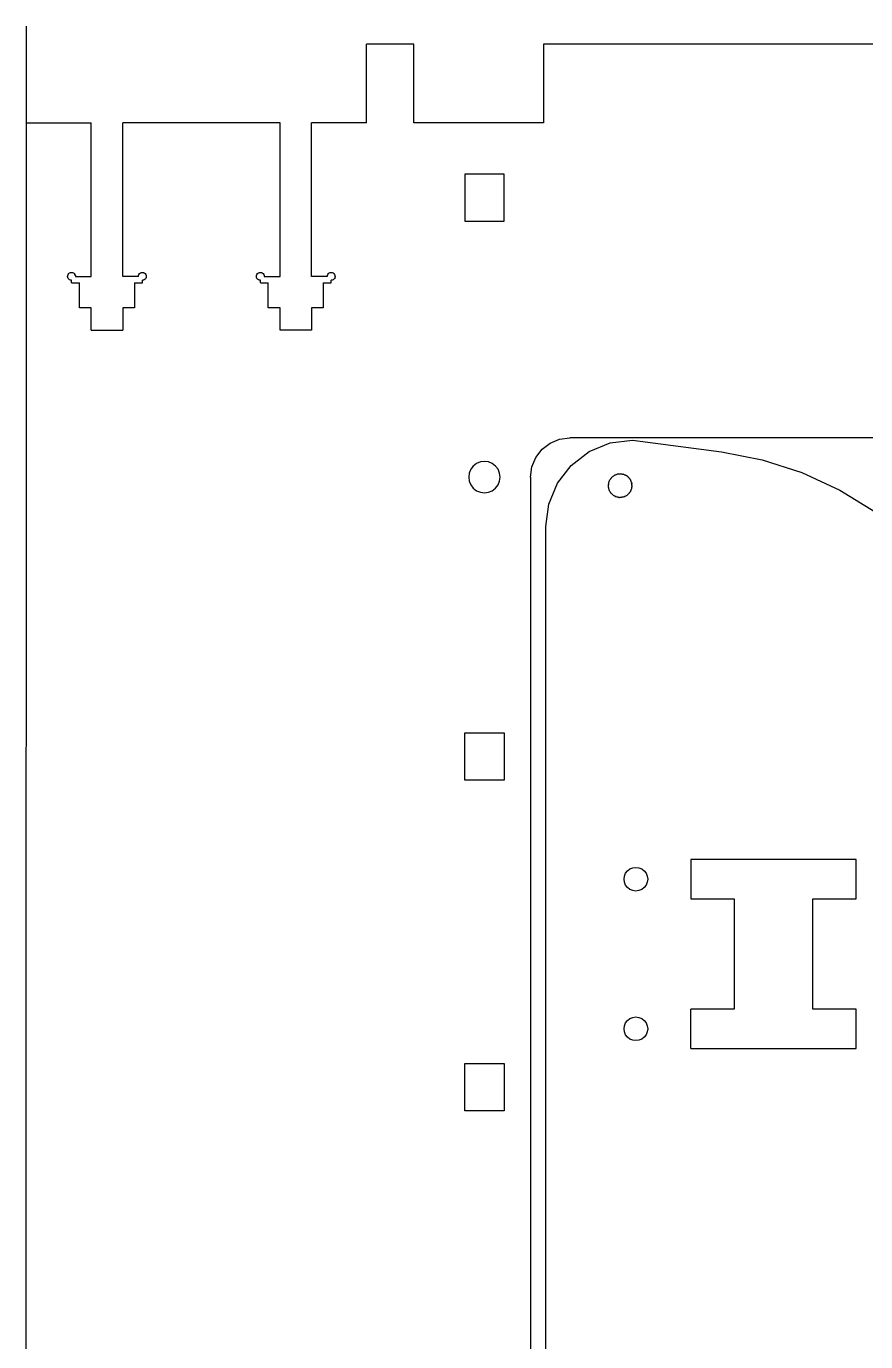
# Model space of a CAD drawing. Extents: x -277 to 127, y -166 to 231.
# Drawn here: x -276.9 to -170.2, y 63.9 to 231 of the extents above; entities that cross this region are included whole.
import ezdxf

# ---------------------------------------------------------------- set-up
doc = ezdxf.new("R2010")
doc.units = 0
doc.layers.get('0').update_dxf_attribs({"linetype": 'CONTINUOUS'})

msp = doc.modelspace()

# ---------------------------------------------------------------- linework, layer by layer
for p, q in [((-276.92, 218.74), (-276.92, 231.01)), ((-233.67, 218.74), (-233.67, 228.74)), ((-227.67, 228.74), (-233.67, 228.74)), ((-227.67, 218.74), (-227.67, 228.74)), ((-211.17, 228.74), (-211.17, 218.74)), ((61.37, 228.74), (-211.17, 228.74)), ((-276.93, -110.97), (-276.92, 218.74)), ((-276.92, 218.74), (-268.67, 218.74)), ((-268.67, 199.24), (-268.67, 218.74)), ((-244.67, 218.74), (-264.67, 218.74)), ((-264.67, 199.24), (-264.67, 218.74)), ((-244.67, 199.24), (-244.67, 218.74)), ((-233.67, 218.74), (-240.67, 218.74)), ((-240.67, 199.24), (-240.67, 218.74)), ((-211.17, 218.74), (-227.67, 218.74)), ((-221.17, 212.24), (-221.17, 206.24)), ((-216.17, 212.24), (-221.17, 212.24)), ((-216.17, 206.24), (-216.17, 212.24)), ((-221.17, 206.24), (-216.17, 206.24)), ((-271.67, 199.24), (-271.65, 199.37)), ((-271.65, 199.11), (-271.67, 199.24)), ((-271.65, 199.37), (-271.6, 199.49)), ((-271.6, 198.99), (-271.65, 199.11)), ((-271.6, 199.49), (-271.52, 199.59)), ((-271.52, 198.89), (-271.6, 198.99)), ((-271.52, 199.59), (-271.42, 199.67)), ((-271.42, 198.81), (-271.52, 198.89)), ((-271.42, 199.67), (-271.3, 199.72)), ((-271.3, 199.72), (-271.17, 199.74)), ((-271.17, 199.74), (-271.04, 199.72)), ((-271.04, 199.72), (-270.92, 199.67)), ((-270.92, 199.67), (-270.82, 199.59)), ((-270.82, 199.59), (-270.74, 199.49)), ((-270.69, 199.37), (-270.74, 199.49)), ((-270.69, 199.37), (-270.67, 199.24)), ((-270.67, 199.24), (-268.67, 199.24)), ((-262.67, 199.24), (-264.67, 199.24)), ((-262.67, 199.24), (-262.65, 199.37)), ((-262.65, 199.37), (-262.6, 199.49)), ((-262.6, 199.49), (-262.52, 199.59)), ((-262.52, 199.59), (-262.42, 199.67)), ((-262.42, 199.67), (-262.3, 199.72)), ((-262.3, 199.72), (-262.17, 199.74)), ((-262.17, 199.74), (-262.04, 199.72)), ((-262.04, 199.72), (-261.92, 199.67)), ((-261.92, 199.67), (-261.82, 199.59)), ((-261.82, 198.89), (-261.92, 198.81)), ((-261.82, 199.59), (-261.74, 199.49)), ((-261.74, 198.99), (-261.82, 198.89)), ((-261.74, 199.49), (-261.69, 199.37)), ((-261.69, 199.11), (-261.74, 198.99)), ((-261.69, 199.37), (-261.67, 199.24)), ((-261.67, 199.24), (-261.69, 199.11)), ((-247.67, 199.24), (-247.65, 199.37)), ((-247.65, 199.11), (-247.67, 199.24)), ((-247.65, 199.37), (-247.6, 199.49)), ((-247.6, 198.99), (-247.65, 199.11)), ((-247.6, 199.49), (-247.52, 199.59)), ((-247.52, 198.89), (-247.6, 198.99)), ((-247.52, 199.59), (-247.42, 199.67)), ((-247.42, 198.81), (-247.52, 198.89)), ((-247.42, 199.67), (-247.3, 199.72)), ((-247.3, 199.72), (-247.17, 199.74)), ((-247.17, 199.74), (-247.04, 199.72)), ((-247.04, 199.72), (-246.92, 199.67)), ((-246.92, 199.67), (-246.82, 199.59)), ((-246.82, 199.59), (-246.74, 199.49)), ((-246.74, 199.49), (-246.69, 199.37)), ((-246.69, 199.37), (-246.67, 199.24)), ((-246.67, 199.24), (-244.67, 199.24)), ((-238.67, 199.24), (-240.67, 199.24)), ((-238.67, 199.24), (-238.65, 199.37)), ((-238.65, 199.37), (-238.6, 199.49)), ((-238.6, 199.49), (-238.52, 199.59)), ((-238.52, 199.59), (-238.42, 199.67)), ((-238.42, 199.67), (-238.3, 199.72)), ((-238.3, 199.72), (-238.17, 199.74)), ((-238.17, 199.74), (-238.04, 199.72)), ((-238.04, 199.72), (-237.92, 199.67)), ((-237.92, 199.67), (-237.82, 199.59)), ((-237.82, 198.89), (-237.92, 198.81)), ((-237.82, 199.59), (-237.74, 199.49)), ((-237.74, 198.99), (-237.82, 198.89)), ((-237.74, 199.49), (-237.69, 199.37)), ((-237.67, 199.11), (-237.74, 198.99)), ((-237.69, 199.37), (-237.67, 199.24)), ((-237.67, 199.11), (-237.67, 199.24)), ((-271.3, 198.76), (-271.42, 198.81)), ((-271.17, 198.74), (-271.3, 198.76)), ((-271.17, 198.44), (-271.17, 198.74)), ((-271.17, 198.44), (-270.17, 198.44)), ((-270.17, 195.24), (-270.17, 198.44)), ((-263.17, 198.44), (-263.17, 195.24)), ((-263.17, 198.44), (-262.17, 198.44)), ((-262.04, 198.76), (-262.17, 198.74)), ((-262.17, 198.44), (-262.17, 198.74)), ((-261.92, 198.81), (-262.04, 198.76)), ((-247.3, 198.76), (-247.42, 198.81)), ((-247.17, 198.74), (-247.3, 198.76)), ((-247.17, 198.44), (-247.17, 198.74)), ((-247.17, 198.44), (-246.17, 198.44)), ((-246.17, 195.24), (-246.17, 198.44)), ((-239.17, 198.44), (-238.17, 198.44)), ((-239.17, 198.44), (-239.17, 195.24)), ((-238.04, 198.76), (-238.17, 198.74)), ((-238.17, 198.44), (-238.17, 198.74)), ((-237.92, 198.81), (-238.04, 198.76)), ((-268.67, 195.24), (-270.17, 195.24)), ((-268.67, 192.4), (-268.67, 195.24)), ((-264.67, 195.24), (-264.67, 192.4)), ((-263.17, 195.24), (-264.67, 195.24)), ((-244.67, 195.24), (-246.17, 195.24)), ((-244.67, 192.4), (-244.67, 195.24)), ((-239.17, 195.24), (-240.67, 195.24)), ((-240.67, 195.24), (-240.67, 192.4)), ((-268.67, 192.4), (-264.67, 192.4)), ((-240.67, 192.4), (-244.67, 192.4)), ((-212.15, 176.24), (-211.36, 177.27)), ((-211.36, 177.27), (-210.32, 178.07)), ((-210.32, 178.07), (-209.12, 178.57)), ((-209.12, 178.57), (-207.82, 178.74)), ((-123.65, 178.75), (-207.82, 178.74)), ((-205.37, 176.98), (-202.72, 178.08)), ((-202.72, 178.08), (-199.88, 178.45)), ((-199.88, 178.45), (-188.56, 176.95)), ((-219.68, 175.47), (-220.1, 175.15)), ((-219.2, 175.67), (-219.68, 175.47)), ((-218.68, 175.74), (-219.2, 175.67)), ((-218.16, 175.67), (-218.68, 175.74)), ((-217.68, 175.47), (-218.16, 175.67)), ((-217.27, 175.15), (-217.68, 175.47)), ((-212.65, 175.03), (-212.15, 176.24)), ((-207.65, 175.23), (-205.37, 176.98)), ((-188.56, 176.95), (-183.36, 175.93)), ((-183.36, 175.93), (-178.32, 174.31)), ((-220.61, 174.26), (-220.68, 173.74)), ((-220.41, 174.74), (-220.61, 174.26)), ((-220.1, 175.15), (-220.41, 174.74)), ((-216.95, 174.74), (-217.27, 175.15)), ((-216.75, 174.26), (-216.95, 174.74)), ((-216.68, 173.74), (-216.75, 174.26)), ((-212.82, 173.74), (-212.65, 175.03)), ((-209.4, 172.96), (-207.65, 175.23)), ((-202.41, 173.78), (-202.36, 173.83)), ((-202.38, 173.81), (-202.33, 173.85)), ((-202.36, 173.83), (-202.33, 173.85)), ((-202.33, 173.85), (-202.3, 173.87)), ((-202.3, 173.87), (-202.25, 173.9)), ((-202.25, 173.9), (-202.18, 173.96)), ((-202.18, 173.96), (-202.13, 173.98)), ((-202.13, 173.98), (-202.1, 173.99)), ((-202.1, 173.99), (-202.05, 174.02)), ((-202.05, 174.02), (-202.01, 174.04)), ((-202.01, 174.04), (-201.95, 174.06)), ((-201.95, 174.06), (-201.9, 174.07)), ((-201.9, 174.07), (-201.82, 174.11)), ((-201.82, 174.11), (-201.79, 174.11)), ((-201.66, 174.13), (-201.79, 174.11)), ((-201.66, 174.13), (-201.61, 174.14)), ((-201.61, 174.14), (-201.55, 174.15)), ((-201.55, 174.15), (-201.52, 174.14)), ((-201.52, 174.14), (-201.43, 174.16)), ((-201.43, 174.16), (-201.33, 174.14)), ((-201.33, 174.14), (-201.29, 174.14)), ((-201.29, 174.14), (-201.22, 174.14)), ((-201.22, 174.14), (-201.18, 174.13)), ((-201.18, 174.13), (-201.13, 174.12)), ((-201.13, 174.12), (-201.04, 174.1)), ((-200.89, 174.05), (-201.04, 174.1)), ((-200.89, 174.05), (-200.84, 174.04)), ((-200.84, 174.04), (-200.81, 174.02)), ((-200.81, 174.02), (-200.77, 174)), ((-200.77, 174), (-200.68, 173.95)), ((-200.55, 173.86), (-200.68, 173.95)), ((-200.55, 173.86), (-200.51, 173.84)), ((-200.51, 173.84), (-200.48, 173.81)), ((-200.48, 173.81), (-200.44, 173.77)), ((-178.32, 174.31), (-173.51, 172.09)), ((-220.68, 173.74), (-220.61, 173.22)), ((-220.61, 173.22), (-220.41, 172.74)), ((-220.41, 172.74), (-220.1, 172.33)), ((-220.1, 172.33), (-219.68, 172.01)), ((-217.68, 172.01), (-217.27, 172.33)), ((-217.27, 172.33), (-216.95, 172.74)), ((-216.95, 172.74), (-216.75, 173.22)), ((-216.75, 173.22), (-216.68, 173.74)), ((-212.82, 173.74), (-212.83, -70.93)), ((-210.49, 170.31), (-209.4, 172.96)), ((-202.93, 172.69), (-202.92, 172.76)), ((-202.93, 172.66), (-202.93, 172.69)), ((-202.92, 172.6), (-202.93, 172.66)), ((-202.92, 172.86), (-202.9, 172.9)), ((-202.92, 172.86), (-202.92, 172.76)), ((-202.92, 172.57), (-202.92, 172.6)), ((-202.92, 172.52), (-202.92, 172.57)), ((-202.92, 172.48), (-202.92, 172.52)), ((-202.91, 172.43), (-202.92, 172.48)), ((-202.9, 172.41), (-202.92, 172.48)), ((-202.89, 172.37), (-202.91, 172.43)), ((-202.9, 172.9), (-202.89, 172.96)), ((-202.89, 172.96), (-202.88, 173.04)), ((-202.88, 172.27), (-202.89, 172.37)), ((-202.88, 173.07), (-202.84, 173.15)), ((-202.88, 173.04), (-202.88, 173.07)), ((-202.87, 172.24), (-202.88, 172.27)), ((-202.84, 172.17), (-202.87, 172.24)), ((-202.84, 173.15), (-202.82, 173.2)), ((-202.82, 172.1), (-202.84, 172.17)), ((-202.83, 173.18), (-202.81, 173.24)), ((-202.82, 173.2), (-202.81, 173.24)), ((-202.81, 173.24), (-202.79, 173.28)), ((-202.79, 173.28), (-202.77, 173.33)), ((-202.77, 173.33), (-202.73, 173.41)), ((-202.73, 173.41), (-202.66, 173.49)), ((-202.66, 173.49), (-202.63, 173.54)), ((-202.65, 173.52), (-202.61, 173.58)), ((-202.63, 173.54), (-202.61, 173.58)), ((-202.61, 173.58), (-202.58, 173.61)), ((-202.58, 173.61), (-202.55, 173.65)), ((-202.55, 173.65), (-202.49, 173.72)), ((-202.49, 173.72), (-202.47, 173.73)), ((-202.47, 173.73), (-202.41, 173.78)), ((-200.44, 173.77), (-200.37, 173.72)), ((-200.37, 173.72), (-200.35, 173.7)), ((-200.35, 173.7), (-200.27, 173.59)), ((-200.23, 173.55), (-200.27, 173.59)), ((-200.21, 173.52), (-200.23, 173.55)), ((-200.21, 173.52), (-200.19, 173.48)), ((-200.13, 173.41), (-200.19, 173.48)), ((-200.13, 173.41), (-200.1, 173.34)), ((-200.09, 173.31), (-200.1, 173.34)), ((-200.06, 173.26), (-200.09, 173.31)), ((-200.04, 173.22), (-200.06, 173.26)), ((-200.03, 173.18), (-200.04, 173.22)), ((-200.04, 172.11), (-200.02, 172.17)), ((-200.02, 173.13), (-200.03, 173.18)), ((-200, 173.1), (-200.02, 173.13)), ((-199.98, 172.27), (-200.02, 172.17)), ((-200, 173.1), (-199.98, 173.04)), ((-199.98, 173.04), (-199.97, 172.98)), ((-199.97, 172.36), (-199.98, 172.27)), ((-199.97, 172.94), (-199.97, 172.98)), ((-199.97, 172.98), (-199.96, 172.91)), ((-199.95, 172.88), (-199.97, 172.94)), ((-199.95, 172.41), (-199.97, 172.36)), ((-199.96, 172.91), (-199.94, 172.84)), ((-199.94, 172.84), (-199.95, 172.88)), ((-199.94, 172.52), (-199.95, 172.45)), ((-199.95, 172.45), (-199.94, 172.49)), ((-199.95, 172.41), (-199.95, 172.45)), ((-199.94, 172.8), (-199.94, 172.84)), ((-199.94, 172.75), (-199.94, 172.8)), ((-199.93, 172.7), (-199.94, 172.75)), ((-199.93, 172.66), (-199.94, 172.55)), ((-199.94, 172.55), (-199.94, 172.49)), ((-199.93, 172.66), (-199.93, 172.7)), ((-219.68, 172.01), (-219.2, 171.81)), ((-219.2, 171.81), (-218.68, 171.74)), ((-218.68, 171.74), (-218.16, 171.81)), ((-218.16, 171.81), (-217.68, 172.01)), ((-202.8, 172.06), (-202.82, 172.1)), ((-202.79, 172.03), (-202.82, 172.1)), ((-202.77, 171.99), (-202.8, 172.06)), ((-202.73, 171.91), (-202.77, 171.99)), ((-202.71, 171.89), (-202.73, 171.91)), ((-202.67, 171.83), (-202.71, 171.89)), ((-202.65, 171.79), (-202.67, 171.83)), ((-202.63, 171.75), (-202.65, 171.79)), ((-202.6, 171.72), (-202.63, 171.75)), ((-202.58, 171.7), (-202.63, 171.75)), ((-202.55, 171.67), (-202.6, 171.72)), ((-202.49, 171.6), (-202.55, 171.67)), ((-202.42, 171.54), (-202.49, 171.6)), ((-202.42, 171.54), (-202.38, 171.5)), ((-202.35, 171.48), (-202.4, 171.52)), ((-202.38, 171.5), (-202.35, 171.48)), ((-202.31, 171.45), (-202.35, 171.48)), ((-202.31, 171.45), (-202.26, 171.42)), ((-202.18, 171.36), (-202.26, 171.42)), ((-202.1, 171.32), (-202.18, 171.36)), ((-202.05, 171.29), (-202.1, 171.32)), ((-202.05, 171.29), (-202.02, 171.28)), ((-201.95, 171.26), (-202.02, 171.28)), ((-201.92, 171.25), (-201.95, 171.26)), ((-201.82, 171.21), (-201.92, 171.25)), ((-201.73, 171.2), (-201.82, 171.21)), ((-201.68, 171.18), (-201.73, 171.2)), ((-201.68, 171.18), (-201.64, 171.17)), ((-201.59, 171.17), (-201.64, 171.17)), ((-201.59, 171.17), (-201.53, 171.17)), ((-201.43, 171.16), (-201.53, 171.17)), ((-201.34, 171.17), (-201.43, 171.16)), ((-201.31, 171.17), (-201.34, 171.17)), ((-201.25, 171.17), (-201.31, 171.17)), ((-201.25, 171.17), (-201.2, 171.18)), ((-201.15, 171.19), (-201.2, 171.18)), ((-201.04, 171.21), (-201.15, 171.19)), ((-200.96, 171.24), (-201.04, 171.21)), ((-200.96, 171.24), (-200.91, 171.26)), ((-200.91, 171.26), (-200.87, 171.27)), ((-200.81, 171.3), (-200.87, 171.27)), ((-200.87, 171.27), (-200.83, 171.29)), ((-200.83, 171.29), (-200.78, 171.32)), ((-200.78, 171.32), (-200.68, 171.36)), ((-200.61, 171.41), (-200.68, 171.36)), ((-200.61, 171.41), (-200.56, 171.44)), ((-200.56, 171.44), (-200.53, 171.46)), ((-200.53, 171.46), (-200.5, 171.49)), ((-200.5, 171.49), (-200.45, 171.53)), ((-200.37, 171.6), (-200.45, 171.53)), ((-200.31, 171.66), (-200.37, 171.6)), ((-200.31, 171.66), (-200.27, 171.71)), ((-200.25, 171.73), (-200.29, 171.69)), ((-200.27, 171.71), (-200.25, 171.73)), ((-200.21, 171.79), (-200.25, 171.73)), ((-200.25, 171.73), (-200.23, 171.77)), ((-200.19, 171.82), (-200.23, 171.77)), ((-200.13, 171.91), (-200.19, 171.82)), ((-200.1, 171.99), (-200.13, 171.91)), ((-200.07, 172.04), (-200.1, 171.99)), ((-200.07, 172.04), (-200.05, 172.07)), ((-200.05, 172.07), (-200.04, 172.11)), ((-173.51, 172.09), (-169, 169.31)), ((-210.87, 167.46), (-210.49, 170.31)), ((-210.92, 167.46), (-210.92, -31.15)), ((-210.87, 167.46), (-210.92, 167.46)), ((-221.17, 135.24), (-221.17, 141.24)), ((-221.17, 141.24), (-216.17, 141.24)), ((-216.17, 141.24), (-216.17, 135.24)), ((-216.17, 135.24), (-221.17, 135.24)), ((-200.73, 123.41), (-200.49, 123.72)), ((-200.49, 123.72), (-200.18, 123.96)), ((-200.18, 123.96), (-199.82, 124.11)), ((-199.82, 124.11), (-199.43, 124.16)), ((-199.43, 124.16), (-199.04, 124.11)), ((-199.04, 124.11), (-198.68, 123.96)), ((-198.68, 123.96), (-198.37, 123.72)), ((-198.37, 123.72), (-198.13, 123.41)), ((-171.43, 125.16), (-192.43, 125.16)), ((-192.43, 125.16), (-192.43, 120.16)), ((-171.43, 120.16), (-171.43, 125.16)), ((-200.93, 122.66), (-200.88, 123.05)), ((-200.88, 122.27), (-200.93, 122.66)), ((-200.88, 123.05), (-200.73, 123.41)), ((-200.73, 121.91), (-200.88, 122.27)), ((-198.13, 123.41), (-197.98, 123.05)), ((-197.98, 122.27), (-198.13, 121.91)), ((-197.98, 123.05), (-197.93, 122.66)), ((-197.93, 122.66), (-197.98, 122.27)), ((-200.49, 121.6), (-200.73, 121.91)), ((-200.18, 121.36), (-200.49, 121.6)), ((-199.82, 121.21), (-200.18, 121.36)), ((-199.43, 121.16), (-199.82, 121.21)), ((-199.04, 121.21), (-199.43, 121.16)), ((-198.68, 121.36), (-199.04, 121.21)), ((-198.37, 121.6), (-198.68, 121.36)), ((-198.13, 121.91), (-198.37, 121.6)), ((-192.43, 120.16), (-186.93, 120.16)), ((-186.93, 120.16), (-186.93, 106.16)), ((-176.93, 106.16), (-176.93, 120.16)), ((-176.93, 120.16), (-171.43, 120.16)), ((-192.43, 101.16), (-192.43, 106.16)), ((-186.93, 106.16), (-192.43, 106.16)), ((-171.43, 106.16), (-176.93, 106.16)), ((-171.43, 101.16), (-171.43, 106.16)), ((-200.93, 103.66), (-200.88, 104.05)), ((-200.88, 103.27), (-200.93, 103.66)), ((-200.88, 104.05), (-200.73, 104.41)), ((-200.73, 104.41), (-200.49, 104.72)), ((-200.49, 104.72), (-200.18, 104.96)), ((-200.18, 104.96), (-199.82, 105.11)), ((-199.82, 105.11), (-199.43, 105.16)), ((-199.43, 105.16), (-199.04, 105.11)), ((-199.04, 105.11), (-198.68, 104.96)), ((-198.68, 104.96), (-198.37, 104.72)), ((-198.37, 104.72), (-198.13, 104.41)), ((-198.13, 104.41), (-197.98, 104.05)), ((-197.98, 104.05), (-197.93, 103.66)), ((-197.93, 103.66), (-197.98, 103.27)), ((-200.73, 102.91), (-200.88, 103.27)), ((-200.49, 102.6), (-200.73, 102.91)), ((-200.18, 102.36), (-200.49, 102.6)), ((-199.82, 102.21), (-200.18, 102.36)), ((-199.43, 102.16), (-199.82, 102.21)), ((-199.04, 102.21), (-199.43, 102.16)), ((-198.68, 102.36), (-199.04, 102.21)), ((-198.37, 102.6), (-198.68, 102.36)), ((-198.13, 102.91), (-198.37, 102.6)), ((-197.98, 103.27), (-198.13, 102.91)), ((-192.43, 101.16), (-171.43, 101.16)), ((-221.17, 93.24), (-221.17, 99.24)), ((-221.17, 99.24), (-216.17, 99.24)), ((-216.17, 99.24), (-216.17, 93.24)), ((-216.17, 93.24), (-221.17, 93.24))]:
    msp.add_line(p, q)

doc.saveas('drawing.dxf')
